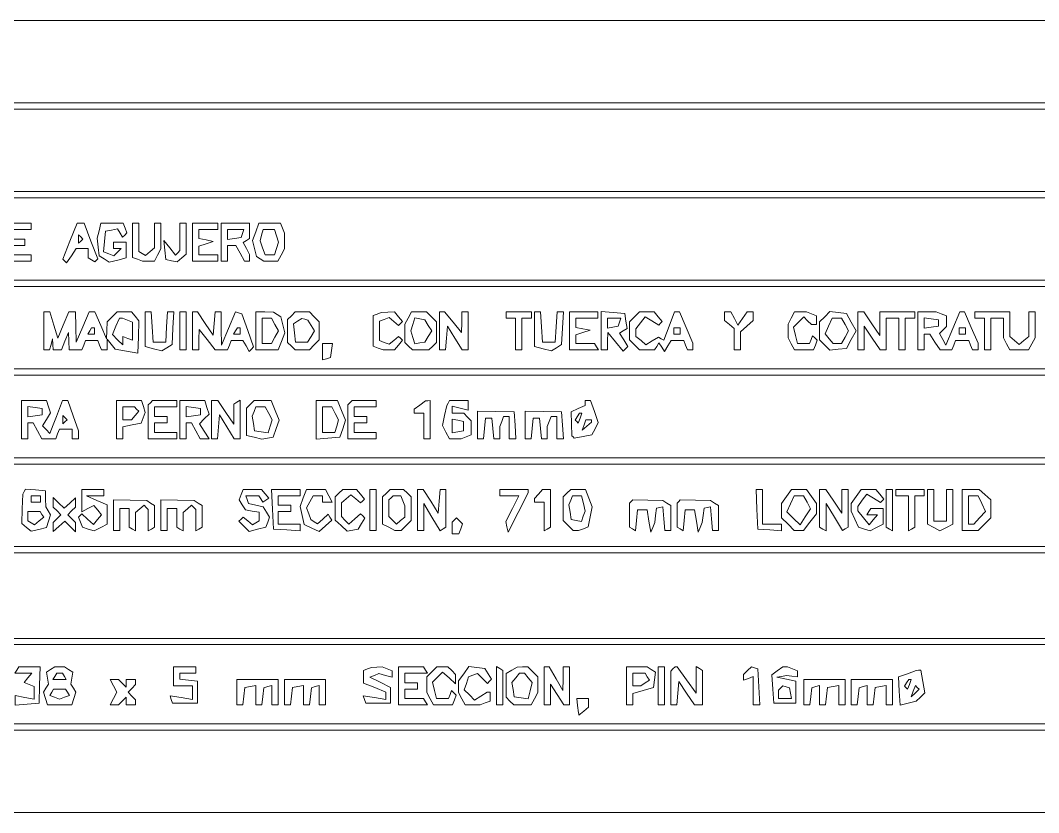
# Paper-space layout 'AN-05-DGE-020' of a CAD drawing. Header units: metres, sheet in millimetres. Extents: x 12 to 193, y 4 to 291.
# Drawn here: x 128.19 to 168.6, y 82.5 to 113.92 of the extents above; entities that cross this region are included whole.
import ezdxf

# ---------------------------------------------------------------- set-up
doc = ezdxf.new("R2010")
doc.units = ezdxf.units.M
doc.layers.add('DGE_CONTORNOS', color=7, linetype='Continuous', lineweight=0)
doc.layers.add('DGE_DATOS', color=7, linetype='Continuous', lineweight=0)

# ---------------------------------------------------------------- blocks, each defined once
blk = doc.blocks.new('LP_REF_DGE_MT_020')
at = {"layer": 'DGE_CONTORNOS'}
for points in [[(180.022, 112.282), (180.022, 110.648), (120.699, 110.648), (61.377, 110.648), (61.377, 112.282), (61.377, 113.916), (120.699, 113.916), (180.022, 113.916)], [(180.022, 108.763), (180.022, 107.129), (120.699, 107.129), (61.377, 107.129), (61.377, 108.763), (61.377, 110.397), (120.699, 110.397), (180.022, 110.397)], [(180.022, 105.244), (180.022, 103.61), (120.699, 103.61), (61.377, 103.61), (61.377, 105.244), (61.377, 106.878), (120.699, 106.878), (180.022, 106.878)], [(127.612, 105.118), (127.612, 104.364), (128.115, 104.364), (128.617, 104.364), (128.617, 104.49), (128.617, 104.615), (128.24, 104.615), (127.863, 104.615), (127.863, 104.804), (127.863, 104.993), (128.115, 104.993), (128.366, 104.993), (128.366, 105.118), (128.366, 105.244), (128.115, 105.244), (127.863, 105.244), (127.863, 105.432), (127.863, 105.621), (128.24, 105.621), (128.617, 105.621), (128.617, 105.747), (128.617, 105.872), (128.115, 105.872), (127.612, 105.872)], [(130.159, 105.157), (129.879, 104.443), (129.953, 104.372), (130.027, 104.301), (130.218, 104.584), (130.408, 104.867), (130.644, 104.867), (130.88, 104.867), (130.88, 104.686), (130.88, 104.505), (131.014, 104.422), (131.148, 104.339), (131.205, 104.396), (131.262, 104.453), (130.991, 105.163), (130.719, 105.872), (130.579, 105.872), (130.44, 105.872)], [(131.312, 105.573), (131.237, 105.274), (131.278, 104.926), (131.32, 104.578), (131.52, 104.453), (131.721, 104.327), (132.054, 104.411), (132.388, 104.495), (132.388, 104.806), (132.388, 105.118), (132.137, 105.118), (131.885, 105.118), (131.885, 104.993), (131.885, 104.867), (132.036, 104.867), (132.187, 104.867), (132.044, 104.724), (131.902, 104.582), (131.697, 104.661), (131.492, 104.739), (131.532, 105.148), (131.571, 105.556), (131.807, 105.601), (132.044, 105.646), (132.146, 105.48), (132.249, 105.314), (132.334, 105.399), (132.419, 105.484), (132.345, 105.678), (132.27, 105.872), (131.829, 105.872), (131.387, 105.872)], [(132.639, 105.194), (132.639, 104.517), (132.838, 104.44), (133.037, 104.364), (133.274, 104.364), (133.51, 104.364), (133.64, 104.607), (133.77, 104.85), (133.77, 105.361), (133.77, 105.872), (133.645, 105.872), (133.519, 105.872), (133.519, 105.385), (133.519, 104.898), (133.336, 104.746), (133.153, 104.594), (133.022, 104.675), (132.891, 104.756), (132.891, 105.314), (132.891, 105.872), (132.765, 105.872), (132.639, 105.872)], [(134.525, 105.328), (134.525, 104.783), (134.435, 104.694), (134.346, 104.604), (134.117, 104.893), (133.888, 105.181), (133.923, 104.805), (133.959, 104.429), (134.185, 104.386), (134.411, 104.343), (134.593, 104.495), (134.776, 104.646), (134.776, 105.259), (134.776, 105.872), (134.65, 105.872), (134.525, 105.872)], [(135.027, 105.118), (135.027, 104.364), (135.53, 104.364), (136.033, 104.364), (136.033, 104.49), (136.033, 104.615), (135.656, 104.615), (135.279, 104.615), (135.279, 104.789), (135.279, 104.963), (135.561, 105.057), (135.844, 105.15), (135.561, 105.206), (135.279, 105.261), (135.279, 105.441), (135.279, 105.621), (135.656, 105.621), (136.033, 105.621), (136.033, 105.747), (136.033, 105.872), (135.53, 105.872), (135.027, 105.872)], [(136.158, 105.118), (136.158, 104.364), (136.284, 104.364), (136.41, 104.364), (136.41, 104.678), (136.41, 104.993), (136.577, 104.993), (136.744, 104.993), (136.912, 104.678), (137.081, 104.364), (137.185, 104.364), (137.29, 104.364), (137.29, 104.498), (137.29, 104.632), (137.164, 104.867), (137.038, 105.103), (137.164, 105.181), (137.29, 105.259), (137.29, 105.565), (137.29, 105.872), (136.724, 105.872), (136.158, 105.872)], [(137.007, 105.464), (136.956, 105.307), (136.683, 105.267), (136.41, 105.226), (136.41, 105.424), (136.41, 105.621), (136.734, 105.621), (137.059, 105.621)], [(137.531, 105.532), (137.401, 105.191), (137.481, 104.873), (137.561, 104.555), (137.708, 104.462), (137.855, 104.368), (138.133, 104.366), (138.412, 104.364), (138.542, 104.607), (138.672, 104.85), (138.672, 105.162), (138.672, 105.475), (138.596, 105.673), (138.519, 105.872), (138.09, 105.872), (137.66, 105.872)], [(138.358, 105.37), (138.438, 105.118), (138.358, 104.867), (138.278, 104.615), (138.094, 104.615), (137.91, 104.615), (137.807, 104.894), (137.704, 105.172), (137.763, 105.396), (137.822, 105.621), (138.05, 105.621), (138.278, 105.621)], [(130.586, 105.16), (130.503, 105.076), (130.503, 105.244), (130.503, 105.411), (130.586, 105.328), (130.67, 105.244)], [(180.022, 101.725), (180.022, 100.091), (120.699, 100.091), (61.377, 100.091), (61.377, 101.725), (61.377, 103.359), (120.699, 103.359), (180.022, 103.359)], [(129.12, 101.599), (129.12, 100.845), (129.237, 100.845), (129.353, 100.845), (129.411, 101.065), (129.468, 101.285), (129.483, 101.065), (129.497, 100.845), (129.661, 100.845), (129.826, 100.845), (129.962, 101.191), (130.099, 101.536), (130.112, 101.191), (130.126, 100.845), (130.381, 100.845), (130.636, 100.845), (130.709, 101.034), (130.781, 101.222), (131.023, 101.222), (131.265, 101.222), (131.337, 101.034), (131.409, 100.845), (131.522, 100.845), (131.634, 100.845), (131.634, 101.058), (131.634, 101.27), (131.791, 101.072), (131.948, 100.873), (132.399, 100.794), (132.851, 100.716), (132.873, 101.361), (132.896, 102.006), (132.752, 102.18), (132.608, 102.353), (132.319, 102.353), (132.029, 102.353), (131.831, 102.156), (131.634, 101.958), (131.625, 101.622), (131.616, 101.285), (131.379, 101.819), (131.141, 102.353), (131.034, 102.353), (130.926, 102.353), (130.664, 101.756), (130.402, 101.159), (130.39, 101.756), (130.377, 102.353), (130.246, 102.353), (130.115, 102.353), (129.894, 101.833), (129.673, 101.312), (129.517, 101.833), (129.361, 102.353), (129.241, 102.353), (129.12, 102.353)], [(133.142, 101.664), (133.142, 100.976), (133.476, 100.892), (133.809, 100.808), (134.01, 100.934), (134.21, 101.06), (134.248, 101.706), (134.286, 102.353), (134.161, 102.353), (134.036, 102.353), (133.997, 101.756), (133.959, 101.159), (133.708, 101.159), (133.456, 101.159), (133.418, 101.756), (133.38, 102.353), (133.261, 102.353), (133.142, 102.353)], [(134.525, 101.599), (134.525, 100.845), (134.65, 100.845), (134.776, 100.845), (134.776, 101.599), (134.776, 102.353), (134.65, 102.353), (134.525, 102.353)], [(135.027, 101.599), (135.027, 100.845), (135.153, 100.845), (135.279, 100.845), (135.28, 101.254), (135.281, 101.662), (135.603, 101.254), (135.925, 100.845), (136.171, 100.845), (136.418, 100.845), (136.49, 101.034), (136.562, 101.222), (136.794, 101.222), (137.026, 101.222), (137.148, 101.003), (137.271, 100.784), (137.36, 100.874), (137.449, 100.963), (137.212, 101.617), (136.975, 102.271), (136.85, 102.312), (136.724, 102.353), (136.448, 101.693), (136.172, 101.034), (136.165, 101.693), (136.158, 102.353), (136.04, 102.353), (135.922, 102.353), (135.883, 101.889), (135.844, 101.425), (135.53, 101.888), (135.216, 102.352), (135.122, 102.352), (135.027, 102.353)], [(137.541, 101.599), (137.541, 100.845), (137.984, 100.845), (138.427, 100.845), (138.556, 101.186), (138.686, 101.527), (138.606, 101.844), (138.526, 102.162), (138.379, 102.256), (138.232, 102.349), (137.887, 102.351), (137.541, 102.353)], [(138.949, 102.202), (138.798, 102.052), (138.798, 101.599), (138.798, 101.147), (138.949, 100.996), (139.099, 100.845), (139.379, 100.845), (139.66, 100.845), (139.857, 101.043), (140.055, 101.24), (140.055, 101.599), (140.055, 101.958), (139.857, 102.156), (139.66, 102.353), (139.379, 102.353), (139.099, 102.353)], [(142.348, 102.27), (142.191, 102.207), (142.191, 101.602), (142.191, 100.998), (142.39, 100.921), (142.589, 100.845), (142.814, 100.845), (143.04, 100.845), (143.199, 101.037), (143.358, 101.228), (143.28, 101.306), (143.203, 101.384), (143.013, 101.226), (142.823, 101.068), (142.633, 101.141), (142.443, 101.214), (142.443, 101.599), (142.443, 101.984), (142.633, 102.057), (142.823, 102.13), (143.013, 101.972), (143.203, 101.815), (143.28, 101.892), (143.358, 101.97), (143.199, 102.162), (143.04, 102.353), (142.773, 102.343), (142.505, 102.333)], [(143.578, 102.11), (143.448, 101.867), (143.448, 101.507), (143.448, 101.147), (143.599, 100.996), (143.75, 100.845), (144.076, 100.845), (144.403, 100.845), (144.554, 100.996), (144.705, 101.147), (144.705, 101.552), (144.705, 101.958), (144.507, 102.156), (144.31, 102.353), (144.009, 102.353), (143.708, 102.353)], [(144.831, 101.599), (144.831, 100.845), (144.949, 100.845), (145.067, 100.845), (145.106, 101.316), (145.145, 101.788), (145.438, 101.316), (145.731, 100.845), (145.846, 100.845), (145.962, 100.845), (145.962, 101.599), (145.962, 102.353), (145.836, 102.353), (145.71, 102.353), (145.707, 101.945), (145.704, 101.536), (145.361, 101.946), (145.019, 102.356), (144.925, 102.354), (144.831, 102.353)], [(147.47, 102.228), (147.47, 102.102), (147.658, 102.102), (147.847, 102.102), (147.847, 101.473), (147.847, 100.845), (147.973, 100.845), (148.098, 100.845), (148.098, 101.473), (148.098, 102.102), (148.287, 102.102), (148.475, 102.102), (148.475, 102.228), (148.475, 102.353), (147.973, 102.353), (147.47, 102.353)], [(148.601, 101.664), (148.601, 100.976), (148.935, 100.892), (149.268, 100.808), (149.469, 100.934), (149.669, 101.06), (149.707, 101.706), (149.745, 102.353), (149.62, 102.353), (149.495, 102.353), (149.456, 101.756), (149.418, 101.159), (149.167, 101.159), (148.915, 101.159), (148.877, 101.756), (148.839, 102.353), (148.72, 102.353), (148.601, 102.353)], [(149.984, 101.599), (149.984, 100.845), (150.557, 100.845), (151.13, 100.845), (151.052, 100.971), (150.974, 101.096), (150.605, 101.096), (150.235, 101.096), (150.235, 101.27), (150.235, 101.444), (150.518, 101.538), (150.8, 101.631), (150.518, 101.687), (150.235, 101.742), (150.235, 101.922), (150.235, 102.102), (150.675, 102.102), (151.115, 102.102), (151.115, 102.228), (151.115, 102.353), (150.549, 102.353), (149.984, 102.353)], [(151.24, 101.607), (151.24, 100.845), (151.366, 100.845), (151.492, 100.845), (151.496, 101.191), (151.501, 101.536), (151.805, 101.164), (152.109, 100.792), (152.204, 100.887), (152.299, 100.982), (152.135, 101.245), (151.971, 101.507), (152.12, 101.599), (152.268, 101.69), (152.225, 101.99), (152.183, 102.29), (151.712, 102.329), (151.24, 102.368)], [(152.569, 102.156), (152.372, 101.958), (152.372, 101.599), (152.372, 101.24), (152.569, 101.043), (152.767, 100.845), (153.064, 100.845), (153.362, 100.845), (153.448, 100.984), (153.534, 101.123), (153.646, 100.953), (153.759, 100.782), (153.888, 101.002), (154.018, 101.222), (154.267, 101.222), (154.516, 101.222), (154.588, 101.034), (154.661, 100.845), (154.773, 100.845), (154.885, 100.845), (154.885, 100.979), (154.885, 101.113), (154.618, 101.733), (154.351, 102.353), (154.252, 102.353), (154.152, 102.353), (153.937, 101.79), (153.722, 101.227), (153.617, 101.292), (153.513, 101.356), (153.267, 101.203), (153.02, 101.049), (152.822, 101.214), (152.623, 101.379), (152.623, 101.528), (152.623, 101.677), (152.804, 101.921), (152.985, 102.165), (153.256, 101.999), (153.527, 101.833), (153.596, 101.902), (153.664, 101.97), (153.505, 102.162), (153.346, 102.353), (153.056, 102.353), (152.767, 102.353)], [(156.142, 102.18), (156.142, 102.007), (156.331, 101.851), (156.519, 101.694), (156.519, 101.27), (156.519, 100.845), (156.645, 100.845), (156.77, 100.845), (156.77, 101.203), (156.77, 101.56), (157.022, 101.788), (157.273, 102.015), (157.273, 102.184), (157.273, 102.353), (157.155, 102.353), (157.036, 102.353), (156.851, 102.09), (156.667, 101.826), (156.526, 102.09), (156.385, 102.353), (156.263, 102.353), (156.142, 102.353)], [(158.786, 102.11), (158.656, 101.867), (158.656, 101.599), (158.656, 101.331), (158.786, 101.088), (158.916, 100.845), (159.292, 100.845), (159.669, 100.845), (159.743, 101.039), (159.818, 101.233), (159.722, 101.322), (159.627, 101.411), (159.571, 101.254), (159.514, 101.096), (159.276, 101.096), (159.037, 101.096), (158.956, 101.421), (158.874, 101.746), (159.078, 101.95), (159.282, 102.154), (159.434, 102.002), (159.586, 101.851), (159.686, 101.851), (159.787, 101.851), (159.787, 102.026), (159.787, 102.201), (159.588, 102.277), (159.389, 102.353), (159.153, 102.353), (158.916, 102.353)], [(160.117, 102.163), (159.912, 101.958), (159.912, 101.599), (159.912, 101.24), (160.117, 101.036), (160.321, 100.831), (160.647, 100.87), (160.973, 100.908), (161.165, 101.254), (161.358, 101.599), (161.165, 101.945), (160.973, 102.29), (160.647, 102.329), (160.321, 102.367)], [(161.421, 101.599), (161.421, 100.845), (161.546, 100.845), (161.672, 100.845), (161.672, 101.314), (161.672, 101.783), (161.991, 101.314), (162.31, 100.845), (162.431, 100.845), (162.552, 100.845), (162.552, 101.473), (162.552, 102.102), (162.803, 102.102), (163.055, 102.102), (163.055, 101.473), (163.055, 100.845), (163.18, 100.845), (163.306, 100.845), (163.306, 101.473), (163.306, 102.102), (163.494, 102.102), (163.683, 102.102), (163.683, 102.228), (163.683, 102.353), (162.992, 102.353), (162.3, 102.353), (162.3, 101.884), (162.3, 101.415), (161.982, 101.884), (161.663, 102.353), (161.542, 102.353), (161.421, 102.353)], [(163.809, 101.599), (163.809, 100.845), (163.934, 100.845), (164.06, 100.845), (164.06, 101.159), (164.06, 101.473), (164.171, 101.473), (164.282, 101.473), (164.488, 101.159), (164.694, 100.845), (164.929, 100.845), (165.164, 100.845), (165.237, 101.034), (165.309, 101.222), (165.568, 101.222), (165.827, 101.222), (165.9, 101.034), (165.972, 100.845), (166.084, 100.845), (166.197, 100.845), (166.197, 100.979), (166.197, 101.113), (165.93, 101.733), (165.663, 102.353), (165.569, 102.353), (165.476, 102.353), (165.201, 101.693), (164.925, 101.034), (164.794, 101.266), (164.662, 101.498), (164.801, 101.636), (164.94, 101.775), (164.94, 101.988), (164.94, 102.201), (164.741, 102.277), (164.542, 102.353), (164.175, 102.353), (163.809, 102.353)], [(166.071, 102.228), (166.071, 102.102), (166.259, 102.102), (166.448, 102.102), (166.448, 101.473), (166.448, 100.845), (166.574, 100.845), (166.699, 100.845), (166.699, 101.473), (166.699, 102.102), (166.951, 102.102), (167.202, 102.102), (167.202, 101.717), (167.202, 101.331), (167.332, 101.088), (167.462, 100.845), (167.831, 100.845), (168.199, 100.845), (168.329, 101.088), (168.459, 101.331), (168.459, 101.842), (168.459, 102.353), (168.333, 102.353), (168.208, 102.353), (168.208, 101.866), (168.208, 101.379), (168.019, 101.222), (167.831, 101.066), (167.642, 101.222), (167.453, 101.379), (167.453, 101.866), (167.453, 102.353), (166.762, 102.353), (166.071, 102.353)], [(132.44, 102.026), (132.639, 101.949), (132.639, 101.59), (132.639, 101.23), (132.451, 101.302), (132.262, 101.375), (132.262, 101.209), (132.262, 101.043), (132.051, 101.253), (131.841, 101.464), (131.986, 101.783), (132.131, 102.102), (132.186, 102.102), (132.242, 102.102)], [(138.295, 101.851), (138.43, 101.599), (138.295, 101.348), (138.16, 101.096), (137.976, 101.096), (137.792, 101.096), (137.792, 101.599), (137.792, 102.102), (137.976, 102.102), (138.16, 102.102)], [(139.731, 101.812), (139.865, 101.599), (139.726, 101.379), (139.587, 101.159), (139.35, 101.159), (139.112, 101.159), (139.07, 101.523), (139.029, 101.886), (139.196, 101.992), (139.363, 102.098), (139.48, 102.061), (139.597, 102.024)], [(144.377, 101.819), (144.515, 101.599), (144.377, 101.379), (144.238, 101.159), (144.042, 101.121), (143.847, 101.082), (143.764, 101.341), (143.682, 101.599), (143.764, 101.858), (143.847, 102.116), (144.042, 102.078), (144.238, 102.039)], [(151.963, 101.945), (151.911, 101.788), (151.701, 101.747), (151.492, 101.706), (151.492, 101.904), (151.492, 102.102), (151.754, 102.102), (152.015, 102.102)], [(160.918, 101.851), (161.052, 101.599), (160.918, 101.348), (160.783, 101.096), (160.615, 101.096), (160.446, 101.096), (160.286, 101.289), (160.127, 101.481), (160.268, 101.791), (160.41, 102.102), (160.597, 102.102), (160.783, 102.102)], [(164.626, 101.913), (164.626, 101.788), (164.343, 101.748), (164.06, 101.707), (164.06, 101.913), (164.06, 102.119), (164.343, 102.079), (164.626, 102.039)], [(131.131, 101.599), (131.131, 101.473), (130.998, 101.473), (130.865, 101.473), (130.943, 101.599), (131.02, 101.725), (131.076, 101.725), (131.131, 101.725)], [(136.912, 101.599), (136.912, 101.473), (136.779, 101.473), (136.646, 101.473), (136.724, 101.599), (136.802, 101.725), (136.857, 101.725), (136.912, 101.725)], [(154.382, 101.599), (154.382, 101.473), (154.257, 101.473), (154.131, 101.473), (154.131, 101.599), (154.131, 101.725), (154.257, 101.725), (154.382, 101.725)], [(165.694, 101.599), (165.694, 101.473), (165.568, 101.473), (165.443, 101.473), (165.443, 101.599), (165.443, 101.725), (165.568, 101.725), (165.694, 101.725)], [(140.18, 100.772), (140.18, 100.447), (140.337, 100.499), (140.494, 100.551), (140.535, 100.824), (140.575, 101.096), (140.378, 101.096), (140.18, 101.096)], [(180.022, 98.206), (180.022, 96.572), (120.699, 96.572), (61.377, 96.572), (61.377, 98.206), (61.377, 99.84), (120.699, 99.84), (180.022, 99.84)], [(128.24, 98.08), (128.24, 97.326), (128.366, 97.326), (128.492, 97.326), (128.492, 97.64), (128.492, 97.954), (128.596, 97.954), (128.701, 97.954), (128.869, 97.64), (129.037, 97.326), (129.316, 97.326), (129.596, 97.326), (129.668, 97.515), (129.741, 97.703), (129.996, 97.703), (130.251, 97.703), (130.251, 97.515), (130.251, 97.326), (130.377, 97.326), (130.503, 97.326), (130.503, 97.483), (130.504, 97.64), (130.29, 98.237), (130.076, 98.834), (129.972, 98.834), (129.868, 98.834), (129.745, 98.52), (129.623, 98.206), (129.493, 97.871), (129.362, 97.537), (129.213, 97.686), (129.064, 97.835), (129.224, 98.091), (129.383, 98.347), (129.306, 98.591), (129.229, 98.834), (128.735, 98.834), (128.24, 98.834)], [(132.011, 98.08), (132.011, 97.326), (132.137, 97.326), (132.262, 97.326), (132.262, 97.562), (132.262, 97.797), (132.623, 97.87), (132.985, 97.942), (133.066, 98.154), (133.148, 98.367), (133.074, 98.601), (132.999, 98.834), (132.505, 98.834), (132.011, 98.834)], [(133.351, 98.75), (133.268, 98.667), (133.268, 97.996), (133.268, 97.326), (133.833, 97.326), (134.399, 97.326), (134.399, 97.452), (134.399, 97.577), (133.959, 97.577), (133.519, 97.577), (133.519, 97.766), (133.519, 97.954), (133.77, 97.954), (134.022, 97.954), (134.022, 98.08), (134.022, 98.206), (133.77, 98.206), (133.519, 98.206), (133.519, 98.394), (133.519, 98.583), (133.959, 98.583), (134.399, 98.583), (134.399, 98.709), (134.399, 98.834), (133.917, 98.834), (133.435, 98.834)], [(134.525, 98.08), (134.525, 97.326), (134.65, 97.326), (134.776, 97.326), (134.776, 97.64), (134.776, 97.954), (134.88, 97.954), (134.985, 97.954), (135.153, 97.64), (135.321, 97.326), (135.503, 97.326), (135.685, 97.326), (135.491, 97.622), (135.296, 97.918), (135.489, 98.111), (135.682, 98.303), (135.597, 98.569), (135.513, 98.834), (135.019, 98.834), (134.525, 98.834)], [(135.781, 98.08), (135.781, 97.326), (135.899, 97.326), (136.018, 97.326), (136.057, 97.797), (136.096, 98.269), (136.389, 97.797), (136.682, 97.326), (136.797, 97.326), (136.912, 97.326), (136.912, 98.088), (136.912, 98.849), (136.787, 98.771), (136.661, 98.694), (136.661, 98.295), (136.661, 97.896), (136.342, 98.365), (136.024, 98.834), (135.903, 98.834), (135.781, 98.834)], [(137.315, 98.683), (137.164, 98.533), (137.164, 97.995), (137.164, 97.457), (137.468, 97.38), (137.772, 97.304), (138, 97.348), (138.227, 97.391), (138.344, 97.724), (138.461, 98.057), (138.3, 98.445), (138.139, 98.834), (137.802, 98.834), (137.466, 98.834)], [(139.929, 98.073), (139.929, 97.311), (140.398, 97.35), (140.867, 97.389), (140.984, 97.723), (141.1, 98.057), (140.939, 98.445), (140.778, 98.834), (140.354, 98.834), (139.929, 98.834)], [(141.27, 98.75), (141.186, 98.667), (141.186, 97.996), (141.186, 97.326), (141.751, 97.326), (142.317, 97.326), (142.317, 97.452), (142.317, 97.577), (141.877, 97.577), (141.437, 97.577), (141.437, 97.766), (141.437, 97.954), (141.688, 97.954), (141.94, 97.954), (141.94, 98.08), (141.94, 98.206), (141.688, 98.206), (141.437, 98.206), (141.437, 98.394), (141.437, 98.583), (141.877, 98.583), (142.317, 98.583), (142.317, 98.709), (142.317, 98.834), (141.835, 98.834), (141.353, 98.834)], [(144.045, 98.659), (143.825, 98.492), (143.825, 98.412), (143.825, 98.332), (144.014, 98.332), (144.202, 98.332), (144.202, 97.829), (144.202, 97.326), (144.328, 97.326), (144.453, 97.326), (144.453, 98.08), (144.453, 98.834), (144.359, 98.83), (144.265, 98.826)], [(145.167, 98.74), (145.111, 98.646), (145.025, 98.245), (144.939, 97.844), (145.078, 97.585), (145.216, 97.326), (145.453, 97.326), (145.69, 97.326), (145.889, 97.402), (146.087, 97.479), (146.087, 97.754), (146.087, 98.03), (145.937, 98.181), (145.786, 98.332), (145.559, 98.332), (145.333, 98.332), (145.333, 98.471), (145.333, 98.61), (145.647, 98.531), (145.962, 98.452), (145.962, 98.643), (145.962, 98.834), (145.592, 98.834), (145.222, 98.834)], [(150.612, 98.738), (150.612, 98.642), (150.329, 98.518), (150.046, 98.393), (150.061, 97.918), (150.076, 97.443), (150.124, 97.396), (150.172, 97.348), (150.521, 97.415), (150.871, 97.483), (150.999, 97.723), (151.128, 97.963), (150.97, 98.399), (150.813, 98.834), (150.712, 98.834), (150.612, 98.834)], [(129.057, 98.394), (129.057, 98.269), (128.775, 98.229), (128.492, 98.188), (128.492, 98.394), (128.492, 98.6), (128.775, 98.56), (129.057, 98.52)], [(129.958, 97.996), (129.874, 97.913), (129.874, 98.08), (129.874, 98.248), (129.958, 98.164), (130.042, 98.08)], [(132.806, 98.5), (132.888, 98.417), (132.748, 98.249), (132.608, 98.08), (132.435, 98.08), (132.262, 98.08), (132.262, 98.332), (132.262, 98.583), (132.493, 98.583), (132.723, 98.583)], [(135.341, 98.394), (135.341, 98.269), (135.059, 98.229), (134.776, 98.188), (134.776, 98.394), (134.776, 98.6), (135.059, 98.56), (135.341, 98.52)], [(138.046, 98.327), (138.183, 98.071), (138.103, 97.817), (138.022, 97.563), (137.75, 97.602), (137.478, 97.64), (137.437, 97.932), (137.395, 98.224), (137.464, 98.403), (137.533, 98.583), (137.721, 98.583), (137.909, 98.583)], [(140.686, 98.327), (140.823, 98.071), (140.744, 97.824), (140.666, 97.577), (140.423, 97.577), (140.18, 97.577), (140.18, 98.08), (140.18, 98.583), (140.364, 98.583), (140.548, 98.583)], [(146.339, 97.869), (146.339, 97.326), (146.456, 97.326), (146.574, 97.326), (146.614, 97.735), (146.653, 98.143), (146.779, 98.143), (146.904, 98.143), (146.944, 97.735), (146.983, 97.326), (147.101, 97.326), (147.219, 97.326), (147.219, 97.567), (147.219, 97.808), (147.295, 98.007), (147.371, 98.206), (147.483, 98.206), (147.596, 98.206), (147.596, 97.766), (147.596, 97.326), (147.728, 97.326), (147.861, 97.326), (147.823, 97.86), (147.784, 98.394), (147.061, 98.403), (146.339, 98.411)], [(148.224, 97.869), (148.224, 97.326), (148.342, 97.326), (148.459, 97.326), (148.499, 97.735), (148.538, 98.143), (148.664, 98.143), (148.79, 98.143), (148.829, 97.735), (148.868, 97.326), (148.986, 97.326), (149.104, 97.326), (149.104, 97.567), (149.104, 97.808), (149.18, 98.007), (149.256, 98.206), (149.369, 98.206), (149.481, 98.206), (149.481, 97.766), (149.481, 97.326), (149.614, 97.326), (149.747, 97.326), (149.708, 97.86), (149.669, 98.394), (148.947, 98.403), (148.224, 98.411)], [(150.404, 98.138), (150.33, 97.944), (150.27, 98.004), (150.21, 98.063), (150.293, 98.197), (150.375, 98.332), (150.427, 98.332), (150.478, 98.332)], [(145.773, 97.829), (145.773, 97.644), (145.553, 97.601), (145.333, 97.559), (145.333, 97.829), (145.333, 98.099), (145.553, 98.056), (145.773, 98.014)], [(150.863, 98.033), (150.863, 97.985), (150.672, 97.826), (150.481, 97.668), (150.56, 97.874), (150.639, 98.08), (150.751, 98.08), (150.863, 98.08)], [(180.022, 94.687), (180.022, 93.053), (120.699, 93.053), (61.377, 93.053), (61.377, 94.687), (61.377, 96.321), (120.699, 96.321), (180.022, 96.321)], [(128.337, 95.228), (128.284, 95.127), (128.265, 94.542), (128.247, 93.958), (128.431, 93.806), (128.614, 93.653), (128.922, 93.73), (129.229, 93.808), (129.308, 94.058), (129.388, 94.308), (129.292, 94.463), (129.196, 94.618), (129.19, 94.935), (129.183, 95.252), (128.786, 95.291), (128.39, 95.329)], [(128.994, 94.938), (128.994, 94.813), (128.806, 94.813), (128.617, 94.813), (128.617, 94.938), (128.617, 95.064), (128.806, 95.064), (128.994, 95.064)], [(129.497, 94.802), (129.497, 94.611), (129.648, 94.461), (129.799, 94.31), (129.648, 94.159), (129.497, 94.008), (129.497, 93.825), (129.497, 93.642), (129.724, 93.848), (129.951, 94.053), (130.164, 93.84), (130.377, 93.628), (130.377, 93.818), (130.377, 94.008), (130.226, 94.159), (130.075, 94.31), (130.226, 94.461), (130.377, 94.611), (130.377, 94.794), (130.377, 94.977), (130.15, 94.772), (129.923, 94.566), (129.71, 94.779), (129.497, 94.992)], [(130.628, 94.871), (130.628, 94.427), (130.867, 94.554), (131.105, 94.682), (131.259, 94.496), (131.413, 94.31), (131.254, 94.118), (131.095, 93.926), (130.861, 94.138), (130.627, 94.35), (130.562, 94.285), (130.497, 94.22), (130.574, 94.018), (130.652, 93.817), (130.887, 93.742), (131.122, 93.667), (131.378, 93.805), (131.634, 93.942), (131.634, 94.32), (131.634, 94.699), (131.225, 94.876), (130.817, 95.054), (131.163, 95.059), (131.508, 95.064), (131.508, 95.19), (131.508, 95.315), (131.068, 95.315), (130.628, 95.315)], [(136.951, 95.11), (136.872, 94.904), (137, 94.701), (137.127, 94.498), (137.397, 94.458), (137.667, 94.418), (137.667, 94.246), (137.667, 94.073), (137.535, 93.992), (137.404, 93.911), (137.218, 94.066), (137.032, 94.22), (136.948, 94.136), (136.865, 94.052), (137.066, 93.851), (137.268, 93.649), (137.598, 93.732), (137.929, 93.815), (138.006, 94.016), (138.084, 94.218), (137.957, 94.418), (137.831, 94.618), (137.538, 94.687), (137.245, 94.757), (137.194, 94.91), (137.143, 95.064), (137.397, 95.064), (137.652, 95.064), (137.731, 94.936), (137.81, 94.808), (137.933, 94.884), (138.056, 94.961), (137.909, 95.138), (137.761, 95.315), (137.396, 95.315), (137.03, 95.315)], [(138.195, 94.53), (138.232, 93.744), (138.766, 93.706), (139.3, 93.667), (139.3, 93.8), (139.3, 93.933), (138.861, 93.933), (138.421, 93.933), (138.421, 94.184), (138.421, 94.435), (138.672, 94.435), (138.923, 94.435), (138.923, 94.561), (138.923, 94.687), (138.672, 94.687), (138.421, 94.687), (138.421, 94.875), (138.421, 95.064), (138.861, 95.064), (139.3, 95.064), (139.3, 95.19), (139.3, 95.315), (138.729, 95.315), (138.157, 95.315)], [(139.418, 94.979), (139.29, 94.643), (139.37, 94.28), (139.45, 93.917), (139.752, 93.779), (140.054, 93.642), (140.302, 93.867), (140.551, 94.092), (140.479, 94.209), (140.407, 94.326), (140.196, 94.136), (139.986, 93.945), (139.854, 94.033), (139.722, 94.121), (139.637, 94.35), (139.553, 94.579), (139.682, 94.822), (139.812, 95.064), (139.996, 95.064), (140.18, 95.064), (140.18, 94.938), (140.18, 94.813), (140.373, 94.813), (140.566, 94.813), (140.432, 95.064), (140.297, 95.315), (139.921, 95.315), (139.546, 95.315)], [(140.834, 95.164), (140.683, 95.014), (140.683, 94.555), (140.683, 94.097), (140.925, 93.878), (141.167, 93.659), (141.383, 93.702), (141.599, 93.744), (141.733, 93.958), (141.868, 94.172), (141.779, 94.261), (141.69, 94.35), (141.461, 94.143), (141.233, 93.936), (141.083, 94.085), (140.934, 94.234), (140.934, 94.508), (140.934, 94.782), (141.123, 94.938), (141.311, 95.095), (141.503, 94.936), (141.695, 94.777), (141.772, 94.854), (141.85, 94.932), (141.691, 95.124), (141.532, 95.315), (141.258, 95.315), (140.985, 95.315)], [(142.065, 94.498), (142.065, 93.681), (142.191, 93.681), (142.317, 93.681), (142.317, 94.498), (142.317, 95.315), (142.191, 95.315), (142.065, 95.315)], [(142.719, 95.164), (142.568, 95.014), (142.568, 94.478), (142.568, 93.942), (142.811, 93.811), (143.054, 93.681), (143.179, 93.681), (143.304, 93.681), (143.502, 93.879), (143.699, 94.076), (143.699, 94.545), (143.699, 95.014), (143.549, 95.164), (143.398, 95.315), (143.134, 95.315), (142.87, 95.315)], [(143.372, 94.865), (143.448, 94.666), (143.448, 94.441), (143.448, 94.215), (143.282, 94.077), (143.115, 93.939), (142.967, 94.087), (142.82, 94.234), (142.82, 94.565), (142.82, 94.896), (142.903, 94.98), (142.987, 95.064), (143.141, 95.064), (143.295, 95.064)], [(143.951, 94.498), (143.951, 93.681), (144.076, 93.681), (144.202, 93.681), (144.203, 94.216), (144.204, 94.75), (144.526, 94.213), (144.847, 93.677), (144.965, 93.749), (145.082, 93.822), (145.082, 94.569), (145.082, 95.315), (144.964, 95.315), (144.846, 95.315), (144.807, 94.844), (144.768, 94.373), (144.475, 94.844), (144.182, 95.315), (144.066, 95.315), (143.951, 95.315)], [(147.219, 95.19), (147.219, 95.064), (147.598, 95.064), (147.978, 95.064), (147.716, 94.552), (147.455, 94.039), (147.501, 93.829), (147.547, 93.619), (147.948, 94.4), (148.35, 95.182), (148.35, 95.249), (148.35, 95.315), (147.784, 95.315), (147.219, 95.315)], [(148.758, 95.127), (148.601, 94.949), (148.601, 94.881), (148.601, 94.813), (148.79, 94.813), (148.978, 94.813), (148.978, 94.24), (148.978, 93.667), (149.104, 93.744), (149.229, 93.822), (149.229, 94.569), (149.229, 95.315), (149.072, 95.31), (148.915, 95.306)], [(149.883, 95.164), (149.732, 95.014), (149.732, 94.545), (149.732, 94.076), (149.93, 93.879), (150.127, 93.681), (150.234, 93.681), (150.34, 93.681), (150.535, 93.756), (150.731, 93.831), (150.805, 94.229), (150.88, 94.627), (150.749, 94.971), (150.618, 95.315), (150.326, 95.315), (150.034, 95.315)], [(150.535, 94.76), (150.612, 94.455), (150.533, 94.251), (150.455, 94.046), (150.25, 94.085), (150.046, 94.124), (150.005, 94.414), (149.964, 94.705), (150.032, 94.884), (150.101, 95.064), (150.28, 95.064), (150.459, 95.064)], [(157.424, 94.53), (157.462, 93.744), (157.933, 93.705), (158.404, 93.666), (158.404, 93.799), (158.404, 93.933), (158.027, 93.933), (157.65, 93.933), (157.65, 94.624), (157.65, 95.315), (157.519, 95.315), (157.387, 95.315)], [(158.6, 95.036), (158.404, 94.757), (158.404, 94.47), (158.404, 94.184), (158.656, 93.933), (158.907, 93.681), (159.086, 93.681), (159.266, 93.681), (159.526, 94.013), (159.787, 94.344), (159.787, 94.55), (159.787, 94.757), (159.591, 95.036), (159.395, 95.315), (159.096, 95.315), (158.796, 95.315)], [(159.414, 94.804), (159.553, 94.544), (159.343, 94.223), (159.133, 93.903), (158.872, 94.164), (158.61, 94.425), (158.756, 94.744), (158.902, 95.064), (159.088, 95.064), (159.275, 95.064)], [(159.912, 94.569), (159.912, 93.822), (160.038, 93.744), (160.164, 93.667), (160.169, 94.208), (160.174, 94.75), (160.496, 94.216), (160.817, 93.682), (160.931, 93.752), (161.044, 93.822), (161.044, 94.569), (161.044, 95.315), (160.918, 95.315), (160.792, 95.315), (160.792, 94.846), (160.792, 94.377), (160.474, 94.846), (160.155, 95.315), (160.034, 95.315), (159.912, 95.315)], [(161.365, 95.036), (161.169, 94.757), (161.169, 94.602), (161.169, 94.447), (161.314, 94.13), (161.459, 93.812), (161.686, 93.74), (161.914, 93.667), (162.17, 93.805), (162.426, 93.942), (162.426, 94.251), (162.426, 94.561), (162.182, 94.561), (161.938, 94.561), (161.861, 94.435), (161.783, 94.31), (161.994, 94.31), (162.206, 94.31), (162.038, 94.108), (161.871, 93.907), (161.646, 94.185), (161.421, 94.463), (161.421, 94.551), (161.421, 94.639), (161.602, 94.883), (161.782, 95.127), (162.054, 94.961), (162.325, 94.795), (162.393, 94.864), (162.462, 94.932), (162.303, 95.124), (162.144, 95.315), (161.852, 95.315), (161.561, 95.315)], [(162.552, 94.569), (162.552, 93.822), (162.678, 93.744), (162.803, 93.667), (162.803, 94.491), (162.803, 95.315), (162.678, 95.315), (162.552, 95.315)], [(162.929, 95.19), (162.929, 95.064), (163.18, 95.064), (163.432, 95.064), (163.432, 94.365), (163.432, 93.667), (163.557, 93.744), (163.683, 93.822), (163.683, 94.443), (163.683, 95.064), (163.871, 95.064), (164.06, 95.064), (164.06, 95.19), (164.06, 95.315), (163.494, 95.315), (162.929, 95.315)], [(164.186, 94.628), (164.186, 93.942), (164.437, 93.807), (164.688, 93.673), (164.94, 93.807), (165.191, 93.942), (165.191, 94.628), (165.191, 95.315), (165.065, 95.315), (164.94, 95.315), (164.94, 94.687), (164.94, 94.058), (164.688, 94.058), (164.437, 94.058), (164.437, 94.687), (164.437, 95.315), (164.311, 95.315), (164.186, 95.315)], [(165.568, 94.498), (165.568, 93.681), (165.882, 93.681), (166.197, 93.681), (166.448, 93.933), (166.699, 94.184), (166.699, 94.542), (166.699, 94.899), (166.47, 95.107), (166.24, 95.315), (165.904, 95.315), (165.568, 95.315)], [(166.345, 94.75), (166.488, 94.436), (166.26, 94.185), (166.032, 93.933), (165.926, 93.933), (165.82, 93.933), (165.82, 94.498), (165.82, 95.064), (166.011, 95.064), (166.202, 95.064)], [(131.885, 94.289), (131.885, 93.681), (132.011, 93.681), (132.137, 93.681), (132.137, 94.121), (132.137, 94.561), (132.325, 94.561), (132.514, 94.561), (132.514, 94.192), (132.514, 93.822), (132.639, 93.744), (132.765, 93.667), (132.765, 94.036), (132.765, 94.405), (132.934, 94.545), (133.102, 94.685), (133.185, 94.602), (133.268, 94.519), (133.268, 94.093), (133.268, 93.667), (133.393, 93.744), (133.519, 93.822), (133.519, 94.247), (133.519, 94.672), (133.362, 94.772), (133.205, 94.873), (132.545, 94.885), (131.885, 94.897)], [(133.77, 94.289), (133.77, 93.681), (133.896, 93.681), (134.022, 93.681), (134.022, 94.121), (134.022, 94.561), (134.21, 94.561), (134.399, 94.561), (134.399, 94.192), (134.399, 93.822), (134.525, 93.744), (134.65, 93.667), (134.65, 94.036), (134.65, 94.405), (134.819, 94.545), (134.988, 94.685), (135.07, 94.602), (135.153, 94.519), (135.153, 94.093), (135.153, 93.667), (135.279, 93.744), (135.404, 93.822), (135.404, 94.247), (135.404, 94.672), (135.247, 94.772), (135.09, 94.873), (134.43, 94.885), (133.77, 94.897)], [(152.434, 94.833), (152.372, 94.771), (152.372, 94.296), (152.372, 93.822), (152.489, 93.749), (152.607, 93.677), (152.646, 94.087), (152.686, 94.498), (152.874, 94.498), (153.063, 94.498), (153.136, 94.058), (153.208, 93.619), (153.286, 93.807), (153.365, 93.996), (153.402, 94.283), (153.44, 94.571), (153.565, 94.598), (153.691, 94.624), (153.73, 94.153), (153.769, 93.681), (153.887, 93.681), (154.005, 93.681), (154.005, 94.177), (154.005, 94.672), (153.848, 94.774), (153.691, 94.875), (153.094, 94.885), (152.496, 94.895)], [(154.319, 94.833), (154.257, 94.771), (154.257, 94.296), (154.257, 93.822), (154.374, 93.749), (154.492, 93.677), (154.531, 94.087), (154.571, 94.498), (154.759, 94.498), (154.948, 94.498), (155.021, 94.058), (155.094, 93.619), (155.172, 93.807), (155.25, 93.996), (155.287, 94.283), (155.325, 94.571), (155.451, 94.598), (155.576, 94.624), (155.615, 94.153), (155.654, 93.681), (155.773, 93.681), (155.891, 93.681), (155.891, 94.177), (155.891, 94.672), (155.734, 94.774), (155.576, 94.875), (154.979, 94.885), (154.381, 94.895)], [(129.049, 94.324), (129.117, 94.213), (128.936, 94.062), (128.754, 93.911), (128.623, 93.992), (128.492, 94.073), (128.492, 94.254), (128.492, 94.435), (128.736, 94.435), (128.98, 94.435)], [(145.419, 94.102), (145.333, 94.017), (145.333, 93.786), (145.333, 93.556), (145.463, 93.556), (145.593, 93.556), (145.668, 93.753), (145.744, 93.95), (145.624, 94.069), (145.505, 94.188)], [(180.022, 91.105), (180.022, 89.408), (120.699, 89.408), (61.377, 89.408), (61.377, 91.105), (61.377, 92.802), (120.699, 92.802), (180.022, 92.802)], [(180.022, 87.586), (180.022, 86.015), (120.699, 86.015), (61.377, 86.015), (61.377, 87.586), (61.377, 89.157), (120.699, 89.157), (180.022, 89.157)], [(128.052, 88.152), (127.974, 88.026), (128.311, 88.026), (128.648, 88.026), (128.493, 87.839), (128.338, 87.652), (128.54, 87.574), (128.743, 87.496), (128.743, 87.243), (128.743, 86.989), (128.366, 87.064), (127.989, 87.14), (127.989, 86.947), (127.989, 86.754), (128.46, 86.793), (128.932, 86.832), (128.953, 87.555), (128.974, 88.277), (128.552, 88.277), (128.13, 88.277)], [(129.392, 88.167), (129.224, 88.06), (129.263, 87.823), (129.302, 87.586), (129.203, 87.428), (129.104, 87.27), (129.183, 87.019), (129.263, 86.769), (129.749, 86.769), (130.234, 86.769), (130.314, 87.019), (130.393, 87.27), (130.294, 87.428), (130.195, 87.586), (130.234, 87.823), (130.273, 88.06), (130.105, 88.167), (129.937, 88.273), (129.749, 88.273), (129.56, 88.273)], [(134.273, 87.9), (134.273, 87.523), (134.65, 87.523), (135.027, 87.523), (135.027, 87.255), (135.027, 86.988), (134.579, 87.06), (134.131, 87.133), (134.181, 86.982), (134.231, 86.832), (134.724, 86.832), (135.216, 86.832), (135.216, 87.272), (135.216, 87.712), (134.87, 87.751), (134.525, 87.791), (134.525, 87.909), (134.525, 88.026), (134.839, 88.026), (135.153, 88.026), (135.153, 88.152), (135.153, 88.277), (134.713, 88.277), (134.273, 88.277)], [(141.971, 88.194), (141.814, 88.131), (141.814, 87.883), (141.814, 87.636), (142.254, 87.452), (142.694, 87.268), (142.694, 87.128), (142.694, 86.988), (142.246, 87.06), (141.798, 87.133), (141.848, 86.982), (141.898, 86.832), (142.39, 86.832), (142.882, 86.832), (142.882, 87.146), (142.882, 87.46), (142.471, 87.666), (142.06, 87.871), (142.239, 87.94), (142.418, 88.009), (142.682, 87.94), (142.945, 87.871), (142.945, 87.998), (142.945, 88.125), (142.746, 88.201), (142.548, 88.277), (142.338, 88.267), (142.128, 88.257)], [(143.197, 87.523), (143.197, 86.769), (143.77, 86.769), (144.343, 86.769), (144.265, 86.895), (144.187, 87.02), (143.818, 87.02), (143.448, 87.02), (143.448, 87.209), (143.448, 87.397), (143.699, 87.397), (143.951, 87.397), (143.951, 87.523), (143.951, 87.649), (143.699, 87.649), (143.448, 87.649), (143.448, 87.837), (143.448, 88.026), (143.895, 88.026), (144.343, 88.026), (144.265, 88.152), (144.187, 88.277), (143.692, 88.277), (143.197, 88.277)], [(144.525, 88.08), (144.328, 87.882), (144.328, 87.569), (144.328, 87.255), (144.458, 87.012), (144.588, 86.769), (144.965, 86.769), (145.341, 86.769), (145.416, 86.963), (145.49, 87.157), (145.394, 87.246), (145.299, 87.335), (145.243, 87.178), (145.187, 87.02), (144.948, 87.02), (144.71, 87.02), (144.628, 87.345), (144.547, 87.67), (144.747, 87.871), (144.948, 88.072), (145.204, 87.841), (145.459, 87.61), (145.459, 87.793), (145.459, 87.976), (145.308, 88.126), (145.157, 88.277), (144.94, 88.277), (144.723, 88.277)], [(145.785, 88.005), (145.585, 87.719), (145.585, 87.487), (145.585, 87.255), (145.715, 87.012), (145.845, 86.769), (146.144, 86.769), (146.444, 86.769), (146.643, 86.845), (146.841, 86.922), (146.841, 87.097), (146.841, 87.272), (146.777, 87.272), (146.712, 87.272), (146.465, 87.117), (146.217, 86.962), (146.014, 87.166), (145.81, 87.369), (145.891, 87.623), (145.971, 87.877), (146.151, 87.946), (146.331, 88.015), (146.53, 87.817), (146.728, 87.619), (146.812, 87.703), (146.895, 87.787), (146.761, 88), (146.628, 88.214), (146.307, 88.253), (145.986, 88.292)], [(147.093, 87.531), (147.093, 86.769), (147.219, 86.769), (147.344, 86.769), (147.344, 87.453), (147.344, 88.137), (147.219, 88.214), (147.093, 88.292)], [(147.69, 88.141), (147.47, 88.013), (147.47, 87.542), (147.47, 87.071), (147.621, 86.92), (147.772, 86.769), (148.119, 86.769), (148.466, 86.769), (148.597, 87.012), (148.727, 87.255), (148.727, 87.569), (148.727, 87.882), (148.529, 88.08), (148.332, 88.277), (148.121, 88.273), (147.91, 88.27)], [(148.978, 87.523), (148.978, 86.769), (149.104, 86.769), (149.229, 86.769), (149.232, 87.178), (149.234, 87.586), (149.495, 87.178), (149.757, 86.769), (149.87, 86.769), (149.984, 86.769), (149.984, 87.523), (149.984, 88.277), (149.858, 88.277), (149.732, 88.277), (149.729, 87.806), (149.726, 87.335), (149.453, 87.806), (149.18, 88.277), (149.079, 88.277), (148.978, 88.277)], [(152.246, 87.523), (152.246, 86.769), (152.372, 86.769), (152.497, 86.769), (152.497, 86.994), (152.497, 87.22), (152.906, 87.34), (153.314, 87.46), (153.357, 87.76), (153.399, 88.06), (153.231, 88.167), (153.063, 88.273), (152.654, 88.275), (152.246, 88.277)], [(153.503, 87.523), (153.503, 86.769), (153.628, 86.769), (153.754, 86.769), (153.754, 87.523), (153.754, 88.277), (153.628, 88.277), (153.503, 88.277)], [(154.089, 88.193), (154.005, 88.11), (154.005, 87.439), (154.005, 86.769), (154.123, 86.769), (154.242, 86.769), (154.281, 87.233), (154.32, 87.697), (154.634, 87.234), (154.948, 86.771), (155.105, 86.77), (155.262, 86.769), (155.262, 87.453), (155.262, 88.137), (155.137, 88.214), (155.011, 88.292), (155.011, 87.763), (155.011, 87.234), (154.633, 87.756), (154.255, 88.277), (154.214, 88.277), (154.173, 88.277)], [(157.048, 88.128), (156.896, 87.976), (156.896, 87.862), (156.896, 87.748), (157.085, 87.82), (157.273, 87.892), (157.273, 87.331), (157.273, 86.769), (157.405, 86.769), (157.537, 86.769), (157.499, 87.482), (157.462, 88.194), (157.331, 88.237), (157.201, 88.28)], [(158.231, 88.116), (158.01, 87.954), (158.05, 87.393), (158.09, 86.832), (158.53, 86.832), (158.97, 86.832), (158.97, 87.271), (158.97, 87.709), (158.593, 87.79), (158.216, 87.87), (158.404, 87.9), (158.593, 87.929), (158.813, 87.907), (159.033, 87.884), (159.033, 88.004), (159.033, 88.125), (158.834, 88.201), (158.635, 88.277), (158.544, 88.277), (158.452, 88.277)], [(163.395, 88.004), (163.044, 87.876), (163.073, 87.315), (163.102, 86.754), (163.424, 86.833), (163.746, 86.911), (163.919, 87.081), (164.092, 87.25), (164.008, 87.701), (163.923, 88.152), (163.834, 88.142), (163.746, 88.132)], [(129.937, 87.9), (130.015, 87.774), (129.749, 87.774), (129.482, 87.774), (129.56, 87.9), (129.638, 88.026), (129.749, 88.026), (129.859, 88.026)], [(131.885, 87.523), (132.02, 87.272), (131.885, 87.02), (131.751, 86.769), (131.918, 86.769), (132.086, 86.769), (132.237, 86.92), (132.388, 87.071), (132.388, 86.92), (132.388, 86.769), (132.576, 86.769), (132.765, 86.769), (132.765, 86.87), (132.765, 86.97), (132.614, 87.121), (132.463, 87.272), (132.614, 87.423), (132.765, 87.573), (132.765, 87.674), (132.765, 87.774), (132.576, 87.774), (132.388, 87.774), (132.388, 87.624), (132.388, 87.473), (132.237, 87.624), (132.086, 87.774), (131.918, 87.774), (131.751, 87.774)], [(136.787, 87.272), (136.787, 86.769), (136.904, 86.769), (137.021, 86.769), (137.061, 87.114), (137.101, 87.458), (137.321, 87.5), (137.541, 87.542), (137.541, 87.155), (137.541, 86.769), (137.658, 86.769), (137.776, 86.769), (137.815, 87.105), (137.855, 87.441), (138.012, 87.492), (138.169, 87.544), (138.169, 87.157), (138.169, 86.769), (138.295, 86.769), (138.421, 86.769), (138.421, 87.272), (138.421, 87.774), (137.604, 87.774), (136.787, 87.774)], [(138.672, 87.272), (138.672, 86.769), (138.789, 86.769), (138.907, 86.769), (138.946, 87.114), (138.986, 87.458), (139.206, 87.5), (139.426, 87.542), (139.426, 87.155), (139.426, 86.769), (139.543, 86.769), (139.661, 86.769), (139.701, 87.105), (139.74, 87.441), (139.897, 87.492), (140.055, 87.544), (140.055, 87.157), (140.055, 86.769), (140.18, 86.769), (140.306, 86.769), (140.306, 87.272), (140.306, 87.774), (139.489, 87.774), (138.672, 87.774)], [(148.348, 87.839), (148.503, 87.652), (148.422, 87.328), (148.341, 87.004), (148.062, 87.044), (147.784, 87.083), (147.743, 87.373), (147.702, 87.663), (147.853, 87.844), (148.003, 88.026), (148.098, 88.026), (148.193, 88.026)], [(153.071, 87.886), (153.158, 87.746), (152.985, 87.637), (152.811, 87.527), (152.654, 87.525), (152.497, 87.523), (152.497, 87.774), (152.497, 88.026), (152.741, 88.026), (152.985, 88.026)], [(159.284, 87.272), (159.284, 86.769), (159.401, 86.769), (159.519, 86.769), (159.559, 87.105), (159.598, 87.441), (159.755, 87.492), (159.912, 87.544), (159.912, 87.157), (159.912, 86.769), (160.03, 86.769), (160.147, 86.769), (160.187, 87.114), (160.227, 87.458), (160.447, 87.5), (160.667, 87.542), (160.667, 87.155), (160.667, 86.769), (160.792, 86.769), (160.918, 86.769), (160.918, 87.272), (160.918, 87.774), (160.101, 87.774), (159.284, 87.774)], [(161.169, 87.272), (161.169, 86.769), (161.287, 86.769), (161.404, 86.769), (161.444, 87.105), (161.484, 87.441), (161.641, 87.492), (161.798, 87.544), (161.798, 87.157), (161.798, 86.769), (161.915, 86.769), (162.032, 86.769), (162.072, 87.114), (162.112, 87.458), (162.332, 87.5), (162.552, 87.542), (162.552, 87.155), (162.552, 86.769), (162.678, 86.769), (162.803, 86.769), (162.803, 87.272), (162.803, 87.774), (161.986, 87.774), (161.169, 87.774)], [(163.475, 87.581), (163.401, 87.387), (163.341, 87.446), (163.281, 87.506), (163.364, 87.64), (163.446, 87.774), (163.498, 87.774), (163.549, 87.774)], [(130.063, 87.271), (130.142, 87.144), (129.945, 87.069), (129.749, 86.994), (129.552, 87.069), (129.356, 87.144), (129.434, 87.271), (129.512, 87.397), (129.749, 87.397), (129.985, 87.397)], [(158.759, 87.23), (158.8, 87.02), (158.539, 87.02), (158.279, 87.02), (158.279, 87.188), (158.279, 87.356), (158.365, 87.442), (158.451, 87.528), (158.585, 87.484), (158.718, 87.439)], [(163.699, 87.238), (163.542, 87.083), (163.628, 87.309), (163.714, 87.534), (163.784, 87.464), (163.855, 87.393)], [(150.308, 86.738), (150.34, 86.455), (150.35, 86.408), (150.361, 86.361), (150.549, 86.518), (150.738, 86.674), (150.738, 86.847), (150.738, 87.02), (150.507, 87.02), (150.277, 87.02)], [(180.022, 84.13), (180.022, 82.496), (120.699, 82.496), (61.377, 82.496), (61.377, 84.13), (61.377, 85.764), (120.699, 85.764), (180.022, 85.764)]]:
    blk.add_lwpolyline(points, close=True, dxfattribs=at)

psp = doc.layouts.new('AN-05-DGE-020')

# ---------------------------------------------------------------- block references
at = {"layer": 'DGE_DATOS'}
psp.add_blockref('LP_REF_DGE_MT_020', (0, 0), dxfattribs=at)

doc.saveas('drawing.dxf')
